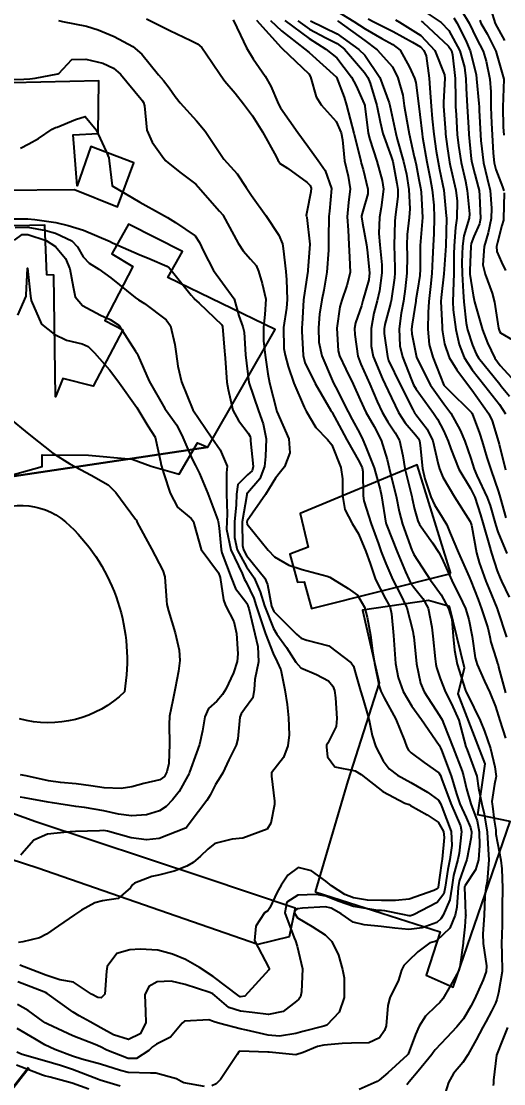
# Model space of a CAD drawing. Header units: metres. Extents: x 318500 to 325275, y 7408834 to 7428799.
# Drawn here: x 323204.2 to 323238.9, y 7419019.4 to 7419095.6 of the extents above; entities that cross this region are included whole.
import ezdxf
from ezdxf.enums import TextEntityAlignment as Align

# ---------------------------------------------------------------- set-up
doc = ezdxf.new("R2010")
doc.units = ezdxf.units.M
doc.header["$MEASUREMENT"] = 0
for name, color, linetype in [('Cotas', 45, 'Continuous'), ('Curvas de Nivel 1m', 11, 'Continuous'), ('Curvas de Nivel 5m', 15, 'Continuous'), ('Edificações', 30, 'Continuous'), ('Vias Primárias', 230, 'Continuous'), ('Vias Secundárias', 230, 'Continuous')]:
    doc.layers.add(name, color=color, linetype=linetype)
doc.styles.add('Style-STANDARD', font='STANDARD.shx')

msp = doc.modelspace()

# ---------------------------------------------------------------- linework, layer by layer
at = {"layer": 'Curvas de Nivel 1m', "flags": 128}
for points, elevation in [([(323232.929, 7419096.445), (323234.376, 7419095.485), (323234.912, 7419094.933), (323235.708, 7419093.468), (323236.048, 7419092.287), (323236.14, 7419091.461), (323236.169, 7419090.776), (323236.23, 7419089.459), (323236.315, 7419087.96), (323236.353, 7419087.457), (323236.517, 7419085.721), (323236.561, 7419085.452), (323236.772, 7419084.608), (323237.022, 7419083.705), (323237.08, 7419083.445), (323237.118, 7419083.082), (323237.183, 7419081.443), (323237.115, 7419081.053), (323236.71, 7419080.139), (323236.518, 7419079.637), (323236.486, 7419079.452), (323236.418, 7419077.717), (323236.43, 7419077.453), (323236.657, 7419075.939), (323236.768, 7419075.448), (323236.812, 7419075.283), (323237.34, 7419073.439), (323237.692, 7419072.515), (323238.208, 7419071.426), (323238.592, 7419070.89), (323239.958, 7419069.399)], 741), ([(323235.816, 7419096.354), (323236.37, 7419095.458), (323236.904, 7419094.358), (323237.368, 7419093.443), (323237.604, 7419092.715), (323237.857, 7419091.435), (323237.934, 7419090.517), (323237.936, 7419089.434), (323237.97, 7419088.286), (323238.014, 7419087.432), (323238.094, 7419086.127), (323238.173, 7419085.429), (323238.297, 7419084.949), (323238.763, 7419083.718), (323238.871, 7419083.419)], 739), ([(323237.916, 7419096.422), (323238.245, 7419095.43), (323238.902, 7419094.214)], 737), ([(323206.917, 7419095.638), (323207.204, 7419095.557), (323208.911, 7419095.229), (323209.749, 7419094.965), (323210.9, 7419094.48), (323212.253, 7419093.776), (323212.882, 7419093.225), (323214.081, 7419091.752), (323214.439, 7419091.329), (323214.851, 7419090.804), (323215.294, 7419090.183), (323215.647, 7419089.728), (323216.821, 7419088.436), (323217.443, 7419087.704), (323218.78, 7419085.69), (323219.73, 7419084.636), (323220.365, 7419083.666), (323220.751, 7419083.076), (323221.779, 7419081.644), (323222.709, 7419080.244), (323222.974, 7419079.627), (323223.037, 7419079.286), (323223.229, 7419077.625), (323223.267, 7419077.028), (323223.311, 7419075.623), (323223.265, 7419075), (323223.066, 7419073.626), (323223.079, 7419072.1), (323223.163, 7419071.624), (323223.389, 7419070.821), (323223.785, 7419069.618), (323224.544, 7419067.894), (323224.674, 7419067.608), (323225.365, 7419066.434), (323226.214, 7419065.585), (323226.514, 7419065.205), (323227.158, 7419063.57), (323227.276, 7419062.77), (323227.293, 7419061.568), (323227.457, 7419060.572), (323227.992, 7419059.557), (323228.429, 7419058.823), (323228.972, 7419057.544), (323229.26, 7419056.678), (323229.665, 7419055.537), (323230.366, 7419054.16), (323230.598, 7419053.762), (323230.706, 7419053.525), (323230.805, 7419053.071), (323230.944, 7419051.521), (323230.987, 7419050.853), (323231.099, 7419049.518), (323231.278, 7419048.503), (323231.638, 7419047.51), (323232.264, 7419046.461), (323232.948, 7419045.49), (323234.223, 7419043.658), (323234.318, 7419043.469), (323234.389, 7419043.298), (323235.088, 7419041.461), (323235.467, 7419040.171), (323235.71, 7419039.455), (323236.16, 7419038.465), (323236.467, 7419037.759), (323236.537, 7419037.444), (323236.527, 7419037.062), (323236.217, 7419035.449), (323236.19, 7419035.377), (323236.116, 7419035.198), (323235.658, 7419033.892), (323235.594, 7419033.455), (323235.487, 7419032.045), (323235.371, 7419031.457), (323234.989, 7419030.528), (323234.042, 7419029.623), (323233.934, 7419029.58), (323233.56, 7419029.477), (323232.688, 7419028.832), (323232.02, 7419028.176), (323231.678, 7419027.842), (323231.53, 7419027.507), (323231.294, 7419026.801), (323230.678, 7419025.52), (323230.529, 7419024.974), (323230.41, 7419023.523), (323230.301, 7419023.178), (323229.947, 7419022.667), (323229.178, 7419022.301), (323227.941, 7419022.283), (323227.252, 7419022.248), (323225.938, 7419022.13), (323225.489, 7419022.035), (323224.466, 7419021.602), (323223.928, 7419021.439), (323222.035, 7419021.629), (323221.93, 7419021.645), (323219.931, 7419021.695), (323219.898, 7419021.693), (323219.857, 7419021.661), (323219.722, 7419021.456), (323218.544, 7419019.674), (323218.213, 7419019.369), (323217.903, 7419019.218)], 754), ([(323213.23, 7419095.765), (323214.908, 7419094.92), (323216.399, 7419094.216), (323216.894, 7419093.969), (323217.204, 7419093.707), (323217.915, 7419092.659), (323218.553, 7419091.693), (323218.856, 7419091.298), (323219.588, 7419090.42), (323220.188, 7419089.67), (323220.827, 7419088.809), (323221.55, 7419087.649), (323222.522, 7419085.895), (323222.653, 7419085.632), (323222.69, 7419085.543), (323222.778, 7419085.415), (323223.351, 7419085.048), (323224.764, 7419084.016), (323224.962, 7419083.807), (323225.035, 7419083.606), (323225.022, 7419083.34), (323224.734, 7419081.901), (323224.679, 7419081.662), (323224.701, 7419081.61), (323224.729, 7419081.517), (323224.948, 7419079.606), (323224.81, 7419077.736), (323224.79, 7419077.608), (323224.778, 7419077.509), (323224.669, 7419076.879), (323224.502, 7419075.762), (323224.487, 7419075.612), (323224.39, 7419073.846), (323224.372, 7419073.612), (323224.365, 7419073.36), (323224.456, 7419071.611), (323224.592, 7419071.097), (323225.337, 7419069.598), (323226.448, 7419067.674), (323226.5, 7419067.581), (323226.517, 7419067.558), (323226.539, 7419067.518), (323227.222, 7419066.265), (323227.608, 7419065.564), (323228.496, 7419063.966), (323228.689, 7419063.548), (323228.747, 7419063.286), (323228.766, 7419061.547), (323228.82, 7419061.182), (323229.344, 7419059.541), (323229.862, 7419058.092), (323230.071, 7419057.533), (323230.397, 7419056.688), (323230.896, 7419055.522), (323231.406, 7419054.55), (323231.908, 7419053.507), (323232.335, 7419051.836), (323232.383, 7419051.499), (323232.393, 7419051.435), (323232.593, 7419049.496), (323232.887, 7419048.092), (323233.152, 7419047.487), (323234.255, 7419045.79), (323234.434, 7419045.468), (323234.555, 7419045.159), (323235.224, 7419043.46), (323235.863, 7419041.794), (323235.973, 7419041.452), (323236.186, 7419040.532), (323236.502, 7419039.445), (323236.938, 7419038.219), (323237.096, 7419037.436), (323237.116, 7419036.454), (323237.033, 7419035.436), (323236.839, 7419034.709), (323236.092, 7419033.594), (323236.048, 7419033.494), (323236.04, 7419033.451), (323236.078, 7419032.271), (323236.121, 7419031.5), (323236.124, 7419031.449), (323236.118, 7419031.401), (323236.058, 7419030.632), (323235.946, 7419029.546), (323235.933, 7419029.451), (323235.713, 7419027.754), (323235.616, 7419027.454), (323235.034, 7419026.425), (323234.48, 7419025.465), (323234.266, 7419025.187), (323233.982, 7419024.938), (323233.231, 7419024.221), (323232.789, 7419023.488), (323232.534, 7419022.909), (323231.99, 7419021.499), (323231.929, 7419021.408), (323230.535, 7419020.14), (323229.911, 7419019.617), (323229.857, 7419019.584), (323229.769, 7419019.531), (323228.491, 7419018.955)], 753), ([(323219.446, 7419095.682), (323219.979, 7419094.599), (323220.395, 7419093.667), (323220.878, 7419092.88), (323221.741, 7419091.647), (323222.136, 7419090.924), (323222.703, 7419089.632), (323222.836, 7419089.383), (323224.081, 7419087.617), (323224.795, 7419086.615), (323225.553, 7419085.598), (323226.053, 7419084.871), (323226.487, 7419083.584), (323226.363, 7419081.958), (323226.307, 7419081.586), (323226.276, 7419080.017), (323226.285, 7419079.586), (323226.282, 7419079.172), (323226.163, 7419077.588), (323225.957, 7419076.295), (323225.813, 7419075.593), (323225.648, 7419074.582), (323225.568, 7419073.596), (323225.588, 7419072.574), (323225.798, 7419071.592), (323226.573, 7419069.794), (323226.676, 7419069.578), (323226.784, 7419069.359), (323227.704, 7419067.563), (323227.991, 7419067.014), (323228.525, 7419066.013), (323228.757, 7419065.548), (323228.947, 7419065.112), (323229.569, 7419063.539), (323229.996, 7419062.006), (323230.076, 7419061.534), (323230.398, 7419059.573), (323230.408, 7419059.53), (323230.439, 7419059.451), (323231.212, 7419057.518), (323231.815, 7419056.082), (323232.068, 7419055.505), (323232.173, 7419055.298), (323232.375, 7419055.011), (323233.049, 7419054.172), (323233.439, 7419053.484), (323233.704, 7419052.116), (323233.77, 7419051.478), (323233.939, 7419049.842), (323233.979, 7419049.475), (323234.041, 7419049.217), (323234.29, 7419048.446), (323234.669, 7419047.466), (323235.103, 7419046.626), (323235.643, 7419045.456), (323236.145, 7419043.537), (323236.172, 7419043.451), (323236.228, 7419043.313), (323236.92, 7419041.439), (323237.051, 7419040.573), (323237.274, 7419039.433), (323237.458, 7419038.726), (323237.653, 7419037.427), (323237.768, 7419035.783), (323237.778, 7419035.425), (323237.654, 7419033.869), (323237.569, 7419033.428), (323237.489, 7419032.834), (323237.449, 7419031.429), (323237.364, 7419030.116), (323237.38, 7419029.43), (323237.614, 7419027.828), (323237.603, 7419027.426), (323237.389, 7419026.815), (323236.763, 7419025.438), (323236.501, 7419024.924), (323235.969, 7419024.037), (323235.714, 7419023.703), (323235.479, 7419023.455), (323234.746, 7419022.664), (323233.935, 7419021.795), (323233.799, 7419021.605), (323233.705, 7419021.473), (323232.712, 7419020.282), (323232.08, 7419019.497), (323232.004, 7419019.403), (323231.907, 7419019.296)], 752), ([(323221.119, 7419095.657), (323222.891, 7419093.701), (323222.962, 7419093.629), (323224.863, 7419091.802), (323224.989, 7419091.608), (323225.403, 7419090.159), (323225.767, 7419089.596), (323226.822, 7419088.394), (323227.197, 7419087.574), (323227.294, 7419087.081), (323227.437, 7419085.57), (323227.685, 7419084.482), (323227.835, 7419083.564), (323227.723, 7419082.587), (323227.628, 7419081.567), (323227.687, 7419080.594), (323227.731, 7419079.565), (323227.787, 7419078.659), (323227.831, 7419077.563), (323227.596, 7419076.636), (323227.236, 7419075.571), (323227.106, 7419075.11), (323226.883, 7419073.576), (323226.971, 7419071.942), (323227.074, 7419071.573), (323227.519, 7419070.633), (323228.057, 7419069.558), (323228.553, 7419068.422), (323228.956, 7419067.546), (323229.55, 7419066.52), (323230.062, 7419065.535), (323230.499, 7419064.157), (323230.641, 7419063.528), (323230.692, 7419063.322), (323231.146, 7419061.52), (323231.362, 7419060.429), (323231.589, 7419059.513), (323232.259, 7419057.655), (323232.322, 7419057.501), (323232.407, 7419057.33), (323233.593, 7419055.482), (323233.93, 7419055.031), (323234.37, 7419054.434), (323234.9, 7419053.465), (323235.121, 7419052.69), (323235.236, 7419051.461), (323235.32, 7419050.46), (323235.508, 7419049.458), (323236.091, 7419047.643), (323236.168, 7419047.451), (323236.277, 7419047.237), (323237.163, 7419045.436), (323237.479, 7419044.668), (323237.909, 7419043.425), (323238.21, 7419042.096), (323238.299, 7419041.419), (323238.296, 7419041.322), (323238.192, 7419040.856), (323237.989, 7419039.606), (323238.014, 7419039.422), (323238.039, 7419039.292), (323238.159, 7419038.273), (323238.285, 7419037.552), (323238.287, 7419037.418), (323238.298, 7419037.268), (323238.644, 7419035.412), (323238.725, 7419034.797), (323238.764, 7419033.41), (323238.749, 7419032.083), (323238.745, 7419031.41), (323238.736, 7419030.734), (323238.686, 7419029.41), (323238.725, 7419028.714), (323238.752, 7419027.409), (323238.469, 7419025.887), (323238.348, 7419025.415), (323238.26, 7419025.141), (323237.977, 7419024.576), (323237.571, 7419023.821), (323237.358, 7419023.429), (323236.866, 7419022.516), (323236.282, 7419021.445), (323235.924, 7419020.89), (323235.26, 7419020.113), (323234.882, 7419019.46), (323234.663, 7419018.698)], 751), ([(323223.152, 7419095.628), (323224.901, 7419094.339), (323226.091, 7419093.592), (323226.881, 7419092.952), (323227.925, 7419091.564), (323228.256, 7419090.961), (323228.841, 7419089.666), (323228.883, 7419089.55), (323228.896, 7419089.493), (323229.132, 7419087.547), (323229.243, 7419087.106), (323229.761, 7419085.54), (323230.143, 7419084.16), (323230.217, 7419083.535), (323230.056, 7419082.221), (323229.936, 7419081.538), (323229.899, 7419080.351), (323229.972, 7419079.537), (323230.107, 7419078.114), (323230.113, 7419077.536), (323229.949, 7419076.249), (323229.779, 7419075.539), (323229.532, 7419074.646), (323229.341, 7419073.543), (323229.333, 7419072.268), (323229.495, 7419071.541), (323230.167, 7419069.943), (323230.359, 7419069.532), (323230.563, 7419069.066), (323231.308, 7419067.518), (323231.793, 7419066.772), (323232.524, 7419065.92), (323232.71, 7419065.685), (323232.8, 7419065.496), (323232.862, 7419065.148), (323233.024, 7419063.492), (323233.203, 7419062.765), (323233.631, 7419061.482), (323233.875, 7419060.9), (323234.445, 7419060.01), (323234.772, 7419059.467), (323235.022, 7419058.873), (323235.611, 7419057.458), (323236.384, 7419055.732), (323236.498, 7419055.448), (323237.021, 7419054.095), (323237.264, 7419053.436), (323237.704, 7419052.066), (323237.854, 7419051.427), (323237.939, 7419051.038), (323238.314, 7419049.842), (323238.417, 7419049.525), (323238.443, 7419049.418), (323238.483, 7419049.241), (323238.973, 7419047.41)], 749), ([(323224.083, 7419095.618), (323224.911, 7419095.011), (323226.094, 7419094.4), (323226.896, 7419094.001), (323227.435, 7419093.575), (323228.865, 7419091.9), (323229.1, 7419091.548), (323229.269, 7419091.133), (323229.742, 7419089.541), (323229.991, 7419088.369), (323230.184, 7419087.536), (323230.785, 7419085.889), (323230.892, 7419085.528), (323231.185, 7419083.944), (323231.245, 7419083.523), (323231.253, 7419083.022), (323231.064, 7419081.525), (323231.033, 7419081.218), (323231, 7419079.525), (323231.047, 7419077.888), (323231.047, 7419077.525), (323231.011, 7419077.189), (323230.774, 7419075.528), (323230.752, 7419075.425), (323230.642, 7419074.987), (323230.327, 7419073.83), (323230.273, 7419073.533), (323230.277, 7419073.194), (323230.507, 7419071.531), (323230.596, 7419071.244), (323231.415, 7419069.517), (323232.323, 7419067.724), (323232.441, 7419067.501), (323232.478, 7419067.439), (323232.539, 7419067.373), (323233.366, 7419066.325), (323233.759, 7419065.481), (323234.161, 7419063.809), (323234.238, 7419063.474), (323234.481, 7419062.875), (323235.332, 7419061.461), (323236.442, 7419059.69), (323236.509, 7419059.517), (323236.529, 7419059.449), (323236.558, 7419059.329), (323236.891, 7419057.443), (323237.085, 7419056.755), (323237.569, 7419055.432), (323237.797, 7419054.851), (323238.361, 7419053.507), (323238.387, 7419053.446), (323238.397, 7419053.419), (323238.417, 7419053.362), (323239.041, 7419051.409)], 748), ([(323224.999, 7419095.609), (323226.907, 7419094.684), (323228.468, 7419093.564), (323228.884, 7419093.145), (323229.975, 7419091.539), (323230.645, 7419089.729), (323230.69, 7419089.531), (323230.83, 7419088.871), (323231.101, 7419087.526), (323231.206, 7419087.122), (323231.674, 7419085.517), (323231.879, 7419084.621), (323232.041, 7419083.511), (323232.12, 7419082.129), (323232.075, 7419081.51), (323231.929, 7419080.295), (323231.894, 7419079.512), (323231.915, 7419078.735), (323231.902, 7419077.512), (323231.783, 7419076.393), (323231.655, 7419075.515), (323231.501, 7419074.653), (323231.344, 7419073.519), (323231.389, 7419072.299), (323231.582, 7419071.515), (323232.226, 7419069.855), (323232.386, 7419069.503), (323232.565, 7419069.194), (323233.818, 7419067.481), (323234.105, 7419067.046), (323234.527, 7419066.219), (323234.86, 7419065.467), (323235.051, 7419064.925), (323235.638, 7419063.459), (323236.469, 7419062.069), (323236.782, 7419061.445), (323237.193, 7419060.184), (323237.409, 7419059.435), (323237.81, 7419058.038), (323237.98, 7419057.426), (323238.391, 7419056.155), (323238.597, 7419055.63), (323238.696, 7419055.415), (323239.246, 7419054.28)], 747), ([(323226.921, 7419095.63), (323227.011, 7419095.579), (323228.9, 7419094.201), (323229.762, 7419093.547), (323230.872, 7419092.309), (323231.268, 7419091.524), (323231.604, 7419090.275), (323231.721, 7419089.517), (323231.892, 7419088.446), (323232.066, 7419087.511), (323232.427, 7419085.864), (323232.52, 7419085.504), (323232.567, 7419085.292), (323232.767, 7419084.231), (323232.888, 7419083.625), (323232.907, 7419083.498), (323232.927, 7419083.328), (323233.018, 7419081.496), (323233.01, 7419081.212), (323232.866, 7419079.498), (323232.85, 7419077.666), (323232.843, 7419077.498), (323232.826, 7419077.349), (323232.662, 7419076.306), (323232.552, 7419075.601), (323232.536, 7419075.502), (323232.283, 7419073.848), (323232.243, 7419073.506), (323232.262, 7419073.151), (323232.593, 7419071.5), (323232.6, 7419071.477), (323233.605, 7419069.484), (323234.55, 7419068.144), (323235.066, 7419067.465), (323235.726, 7419066.26), (323236.074, 7419065.454), (323236.501, 7419064.21), (323236.736, 7419063.446), (323236.918, 7419063.009), (323237.664, 7419061.432), (323237.875, 7419060.85), (323238.28, 7419059.422), (323238.433, 7419058.969), (323239.072, 7419057.41)], 746), ([(323229.124, 7419095.759), (323229.537, 7419095.551), (323230.91, 7419094.842), (323232.317, 7419094.09), (323232.894, 7419093.741), (323233.125, 7419093.498), (323233.279, 7419093.101), (323233.513, 7419091.493), (323233.558, 7419090.788), (323233.644, 7419089.492), (323233.721, 7419088.596), (323233.846, 7419087.49), (323234.017, 7419086.256), (323234.145, 7419085.48), (323234.257, 7419084.96), (323234.556, 7419083.473), (323234.733, 7419081.638), (323234.739, 7419081.47), (323234.715, 7419080.47), (323234.691, 7419079.479), (323234.564, 7419077.472), (323234.364, 7419075.765), (323234.351, 7419075.474), (323234.437, 7419073.658), (323234.443, 7419073.473), (323234.459, 7419073.313), (323234.61, 7419072.444), (323234.934, 7419071.467), (323235.478, 7419070.57), (323236.33, 7419069.452), (323236.565, 7419069.139), (323237.779, 7419067.431), (323238.021, 7419066.913), (323238.475, 7419065.421), (323238.517, 7419065.253), (323238.969, 7419063.413)], 744), ([(323231.079, 7419095.685), (323231.383, 7419095.523), (323232.906, 7419094.566), (323233.91, 7419093.49), (323234.6, 7419091.747), (323234.626, 7419091.482), (323234.538, 7419089.788), (323234.539, 7419089.483), (323234.664, 7419087.629), (323234.679, 7419087.481), (323234.797, 7419086.61), (323234.962, 7419085.468), (323235.01, 7419085.235), (323235.42, 7419083.463), (323235.523, 7419082.688), (323235.486, 7419081.462), (323235.397, 7419080.786), (323235.289, 7419079.464), (323235.269, 7419078.889), (323235.264, 7419077.464), (323235.261, 7419076.874), (323235.205, 7419075.464), (323235.221, 7419074.885), (323235.423, 7419073.462), (323235.663, 7419072.406), (323236.015, 7419071.456), (323236.587, 7419070.579), (323237.504, 7419069.436), (323238.55, 7419068.092), (323238.982, 7419067.413)], 743), ([(323232.921, 7419095.601), (323233.071, 7419095.498), (323234.895, 7419093.797), (323235.101, 7419093.477), (323235.181, 7419093.18), (323235.366, 7419091.472), (323235.387, 7419090.014), (323235.397, 7419089.472), (323235.432, 7419088.869), (323235.521, 7419087.469), (323235.597, 7419086.669), (323235.791, 7419085.46), (323236.104, 7419084.12), (323236.232, 7419083.455), (323236.409, 7419081.779), (323236.366, 7419081.454), (323235.986, 7419080.182), (323235.886, 7419079.458), (323235.846, 7419078.301), (323235.863, 7419077.458), (323235.952, 7419076.166), (323235.999, 7419075.457), (323236.152, 7419073.929), (323236.249, 7419073.454), (323236.609, 7419072.347), (323236.875, 7419071.718), (323237.044, 7419071.443), (323238.572, 7419069.55), (323238.679, 7419069.418), (323239.269, 7419068.7)], 742), ([(323237.128, 7419095.652), (323237.215, 7419095.446), (323237.665, 7419094.682), (323238.294, 7419093.429), (323238.86, 7419091.42), (323238.784, 7419089.421), (323238.819, 7419088.01), (323238.86, 7419087.419)], 738), ([(323204.192, 7419086.476), (323204.794, 7419086.803), (323205.48, 7419087.183), (323206.448, 7419087.854), (323206.697, 7419087.966), (323206.812, 7419087.998), (323208.125, 7419088.526), (323208.824, 7419088.761), (323209.622, 7419087.808), (323210.337, 7419086.247), (323210.513, 7419085.794), (323210.557, 7419085.573), (323210.76, 7419083.79), (323212.742, 7419082.6), (323214.309, 7419081.746), (323214.726, 7419081.502), (323215.314, 7419081.138), (323216.707, 7419080.184), (323217.026, 7419079.707), (323217.311, 7419079.086), (323218.027, 7419077.697), (323218.667, 7419076.813), (323219.504, 7419075.677), (323219.853, 7419074.451), (323220.14, 7419073.667), (323220.233, 7419073.282), (323220.336, 7419071.664), (323220.57, 7419069.66), (323221.259, 7419067.649), (323221.599, 7419066.712), (323221.815, 7419065.641), (323221.772, 7419064.37), (323221.695, 7419063.642), (323221.363, 7419062.761), (323220.461, 7419061.745), (323220.422, 7419061.699), (323220.416, 7419061.661), (323220.413, 7419061.614), (323220.085, 7419059.665), (323220.105, 7419057.974), (323220.181, 7419057.663), (323220.404, 7419057.269), (323221.713, 7419055.64), (323221.918, 7419055.179), (323222.186, 7419053.633), (323222.354, 7419053.237), (323223.992, 7419051.613), (323224.326, 7419051.337), (323224.733, 7419051.195), (323226.318, 7419050.77), (323227.919, 7419049.556), (323228.069, 7419049.324), (323228.29, 7419048.565), (323228.572, 7419047.547), (323228.717, 7419047.102), (323229.166, 7419045.541), (323229.425, 7419044.345), (323229.682, 7419043.535), (323230.21, 7419042.53), (323230.646, 7419041.965), (323231.23, 7419041.515), (323232.192, 7419040.975), (323233.382, 7419040.282), (323234.173, 7419039.701), (323234.307, 7419039.469), (323234.411, 7419039.224), (323235.075, 7419037.461), (323235.129, 7419036.466), (323234.975, 7419035.461), (323234.834, 7419034.738), (323234.648, 7419033.464), (323234.55, 7419033.001), (323234.079, 7419032.364), (323232.373, 7419031.495), (323232.154, 7419031.414), (323232.069, 7419031.411), (323231.609, 7419031.507), (323230.318, 7419031.772), (323230.073, 7419031.785), (323229.811, 7419031.794), (323228.075, 7419032.08), (323226.974, 7419032.462), (323226.082, 7419032.815), (323225.427, 7419032.936), (323224.079, 7419032.904), (323223.285, 7419032.405), (323223.155, 7419031.619), (323223.822, 7419029.832), (323223.914, 7419029.611), (323224.034, 7419029.226), (323224.41, 7419027.604), (323224.341, 7419025.953), (323224.267, 7419025.606), (323224.152, 7419025.443), (323223.985, 7419025.292), (323223.034, 7419024.559), (323221.971, 7419024.332), (323220.813, 7419024.487), (323219.969, 7419024.57), (323219.126, 7419024.827), (323218.129, 7419025.688), (323217.982, 7419025.809), (323217.762, 7419025.914), (323215.992, 7419026.493), (323214.986, 7419026.734), (323213.994, 7419026.689), (323213.391, 7419026.347), (323213.106, 7419025.749), (323213.157, 7419024.559), (323213.171, 7419023.748), (323212.761, 7419022.939), (323211.942, 7419022.547), (323210.853, 7419022.87), (323209.954, 7419023.378), (323209.179, 7419023.802), (323208.393, 7419024.242), (323207.967, 7419024.509), (323206.105, 7419025.839), (323205.981, 7419025.913), (323205.867, 7419025.956), (323203.992, 7419026.681)], 756), ([(323238.895, 7419083.281), (323238.843, 7419081.418), (323238.826, 7419081.321), (323238.723, 7419080.924), (323238.415, 7419079.713), (323238.344, 7419079.425), (323238.347, 7419079.075), (323238.689, 7419078.296), (323238.978, 7419077.711)], 739), ([(323203.204, 7419081.411), (323204.723, 7419081.41), (323205.227, 7419081.361), (323206.72, 7419081.153), (323207.612, 7419080.941), (323208.712, 7419080.61), (323210.621, 7419079.791), (323210.671, 7419079.762), (323210.7, 7419079.743), (323210.789, 7419079.699), (323212.691, 7419078.855), (323213.474, 7419078.544), (323214.683, 7419078.023), (323214.846, 7419077.902), (323214.988, 7419077.735), (323216.428, 7419075.938), (323216.614, 7419075.711), (323216.649, 7419075.671), (323216.998, 7419075.353), (323218.622, 7419073.806), (323218.674, 7419073.689), (323218.832, 7419071.916), (323218.854, 7419071.686), (323218.867, 7419071.415), (323219, 7419069.684), (323219.076, 7419069.169), (323219.431, 7419067.677), (323219.816, 7419066.954), (323220.524, 7419066.041), (323220.652, 7419065.789), (323220.678, 7419065.658), (323220.694, 7419065.48), (323220.877, 7419063.654), (323220.796, 7419063.345), (323220.481, 7419063.043), (323219.783, 7419062.357), (323219.688, 7419061.672), (323219.665, 7419060.885), (323219.529, 7419059.674), (323219.532, 7419058.564), (323219.739, 7419057.67), (323220.392, 7419056.447), (323220.941, 7419055.652), (323221.392, 7419054.667), (323221.692, 7419053.64), (323222.336, 7419052.033), (323222.578, 7419051.628), (323223.266, 7419050.67), (323223.941, 7419049.614), (323224.296, 7419049.209), (323225.431, 7419048.733), (323226.287, 7419048.281), (323226.591, 7419047.884), (323226.704, 7419047.574), (323226.783, 7419047.062), (323226.87, 7419045.571), (323226.825, 7419044.988), (323226.223, 7419043.793), (323226.15, 7419043.652), (323226.139, 7419043.581), (323226.139, 7419043.501), (323226.212, 7419042.828), (323226.73, 7419042.097), (323228.203, 7419041.815), (323228.617, 7419041.546), (323230.182, 7419040.322), (323231.768, 7419039.506), (323232.062, 7419039.395), (323232.168, 7419039.334), (323233.349, 7419038.669), (323234.157, 7419038.14), (323234.54, 7419037.466), (323234.577, 7419037.032), (323234.43, 7419035.467), (323234.392, 7419035.191), (323234.152, 7419033.469), (323234.14, 7419033.419), (323234.089, 7419033.352), (323233.833, 7419033.22), (323232.081, 7419032.608), (323231.08, 7419032.515), (323230.08, 7419032.511), (323229.078, 7419032.542), (323228.081, 7419032.698), (323227.457, 7419032.933), (323226.487, 7419033.574), (323226.095, 7419033.895), (323225.056, 7419034.646), (323224.109, 7419034.883), (323223.377, 7419034.341), (323222.892, 7419033.622), (323222.589, 7419033.118), (323222.066, 7419031.999), (323221.92, 7419031.774), (323221.68, 7419031.636), (323221.066, 7419030.661), (323220.968, 7419029.646), (323222.011, 7419027.681), (323222.031, 7419027.63), (323222.032, 7419027.607), (323222.009, 7419027.551), (323220.278, 7419025.656), (323219.979, 7419025.604), (323219.931, 7419025.612), (323219.867, 7419025.662), (323218.001, 7419027.062), (323217.017, 7419027.7), (323216.018, 7419028.276), (323215.087, 7419028.661), (323214.028, 7419028.939), (323212.766, 7419029.022), (323212.028, 7419028.963), (323211.099, 7419028.704), (323210.406, 7419027.786), (323210.354, 7419027.436), (323210.226, 7419025.786), (323209.977, 7419025.527), (323209.733, 7419025.549), (323209.287, 7419025.8), (323207.993, 7419026.656), (323206.998, 7419026.827), (323206, 7419027.149), (323204.149, 7419027.868)], 757), ([(323203.81, 7419080.788), (323204.714, 7419080.824), (323206.001, 7419080.567), (323206.708, 7419080.374), (323207.862, 7419079.833), (323208.283, 7419079.413), (323208.689, 7419078.687), (323209.107, 7419078.236), (323209.818, 7419077.803), (323210.671, 7419077.173), (323212.413, 7419075.772), (323212.648, 7419075.613), (323213.076, 7419075.331), (323214.626, 7419074.162), (323214.94, 7419073.735), (323215.27, 7419072.394), (323215.358, 7419071.729), (323215.471, 7419070.842), (323215.732, 7419069.723), (323216.54, 7419067.71), (323217.909, 7419065.696), (323218.507, 7419064.838), (323219.008, 7419063.682), (323218.974, 7419063.192), (323218.962, 7419061.682), (323219.011, 7419060.247), (323218.978, 7419059.682), (323218.971, 7419059.143), (323219.279, 7419057.677), (323220.079, 7419055.97), (323220.22, 7419055.662), (323220.267, 7419055.55), (323220.377, 7419055.357), (323220.915, 7419054.201), (323221.103, 7419053.649), (323221.477, 7419052.509), (323221.766, 7419051.638), (323222.309, 7419050.23), (323222.611, 7419049.627), (323222.864, 7419049.055), (323223.151, 7419047.621), (323223.312, 7419046.572), (323223.425, 7419045.618), (323223.45, 7419044.4), (323223.368, 7419043.619), (323223.063, 7419042.77), (323222.2, 7419041.674), (323222.184, 7419041.63), (323222.197, 7419041.433), (323222.41, 7419039.628), (323222.398, 7419039.396), (323222.146, 7419038.057), (323221.886, 7419037.634), (323220.133, 7419036.975), (323219.366, 7419036.905), (323218.129, 7419036.594), (323217.616, 7419036.204), (323217.094, 7419035.7), (323216.577, 7419035.241), (323216.109, 7419034.978), (323215.208, 7419034.619), (323214.099, 7419034.324), (323213.607, 7419034.238), (323212.377, 7419033.766), (323212.22, 7419033.636), (323212.085, 7419033.416), (323211.197, 7419032.655), (323210.071, 7419032.492), (323209.517, 7419032.349), (323208.567, 7419031.812), (323208.057, 7419031.475), (323206.903, 7419030.686), (323206.043, 7419030.102), (323205.559, 7419029.847), (323204.357, 7419029.543), (323204.035, 7419029.505)], 758), ([(323203.752, 7419079.884), (323204.297, 7419080.285), (323204.706, 7419080.293), (323206.035, 7419079.857), (323206.696, 7419079.432), (323207.405, 7419078.557), (323207.728, 7419077.834), (323207.957, 7419076.534), (323208.104, 7419075.828), (323208.64, 7419075.186), (323209.938, 7419074.493), (323210.626, 7419074.198), (323211.24, 7419073.784), (323212.447, 7419071.926), (323212.537, 7419071.771), (323212.598, 7419071.632), (323213.407, 7419069.757), (323214.541, 7419067.801), (323214.585, 7419067.739), (323215.402, 7419066.6), (323215.833, 7419065.72), (323216.497, 7419064.175), (323216.742, 7419063.707), (323217.034, 7419063.152), (323217.634, 7419061.698), (323218.333, 7419059.799), (323218.371, 7419059.691), (323218.433, 7419059.22), (323218.584, 7419057.687), (323218.64, 7419057.453), (323219.292, 7419055.676), (323219.601, 7419054.9), (323220.363, 7419053.945), (323220.467, 7419053.765), (323220.504, 7419053.658), (323220.561, 7419053.453), (323221.003, 7419051.65), (323221.218, 7419050.745), (323221.252, 7419049.646), (323221.004, 7419048.366), (323220.952, 7419047.65), (323220.864, 7419047.058), (323220.259, 7419046.237), (323220.014, 7419045.903), (323219.926, 7419045.665), (323219.787, 7419044.106), (323219.67, 7419043.668), (323219.136, 7419042.603), (323218.696, 7419041.683), (323218.516, 7419041.364), (323218.187, 7419040.836), (323217.791, 7419040.079), (323217.553, 7419039.696), (323216.955, 7419038.905), (323216.142, 7419037.813), (323216.092, 7419037.76), (323216.025, 7419037.712), (323214.132, 7419036.958), (323213.235, 7419036.858), (323212.132, 7419037.008), (323210.434, 7419037.49), (323210.137, 7419037.538), (323209.852, 7419037.509), (323208.136, 7419037.459), (323207.743, 7419037.433), (323206.134, 7419037.274), (323205.142, 7419036.848), (323204.288, 7419035.868), (323204.219, 7419035.768)], 759), ([(323203.6, 7419066.953), (323204.523, 7419066.188), (323204.898, 7419065.866), (323206.501, 7419064.614), (323207.731, 7419063.831), (323208.484, 7419063.428), (323209.254, 7419063.033), (323210.468, 7419062.324), (323211.038, 7419061.784), (323212.441, 7419059.871), (323212.481, 7419059.81), (323212.506, 7419059.769), (323212.568, 7419059.638), (323213.592, 7419057.752), (323214.387, 7419056.174), (323214.533, 7419055.738), (323214.66, 7419054.032), (323214.682, 7419053.735), (323214.799, 7419053.287), (323215.291, 7419051.726), (323215.562, 7419050.471), (323215.617, 7419049.72), (323215.532, 7419048.961), (323215.282, 7419047.725), (323215.113, 7419046.882), (323214.888, 7419045.73), (323214.845, 7419045.127), (323214.88, 7419043.73), (323214.819, 7419042.343), (323214.694, 7419041.733), (323214.525, 7419041.405), (323214.191, 7419041.168), (323213.04, 7419040.904), (323212.184, 7419040.677), (323211.421, 7419040.538), (323210.182, 7419040.604), (323209.241, 7419040.748), (323208.186, 7419040.882), (323207.054, 7419040.971), (323206.189, 7419041.105), (323204.596, 7419041.464), (323204.195, 7419041.521)], 761), ([(323217.381, 7419019.167), (323215.897, 7419019.439), (323215.722, 7419019.536), (323215.385, 7419019.718), (323213.906, 7419020.129), (323213.52, 7419020.129), (323211.906, 7419020.181), (323211.368, 7419020.308), (323209.915, 7419020.765), (323208.592, 7419021.138), (323207.923, 7419021.357), (323206.642, 7419021.833), (323205.935, 7419022.167), (323205.211, 7419022.581), (323203.952, 7419023.325)], 754), ([(323211.332, 7419019.206), (323209.898, 7419019.634), (323209.782, 7419019.675), (323209.47, 7419019.796), (323207.909, 7419020.402), (323207.058, 7419020.683), (323205.918, 7419021.009), (323204.317, 7419021.471), (323203.926, 7419021.629)], 753), ([(323209.078, 7419018.988), (323207.896, 7419019.401), (323206.313, 7419019.836), (323205.901, 7419019.94), (323205.769, 7419019.975), (323203.912, 7419020.698)], 752)]:
    msp.add_lwpolyline(points, dxfattribs=dict(at, elevation=elevation))
at = {"layer": 'Curvas de Nivel 5m', "flags": 128}
for points, elevation in [([(323226.927, 7419096.276), (323228.109, 7419095.568), (323228.912, 7419095.037), (323230.102, 7419094.342), (323230.896, 7419093.921), (323231.42, 7419093.522), (323232.098, 7419092.285), (323232.441, 7419091.506), (323232.536, 7419091.184), (323232.754, 7419089.501), (323232.831, 7419088.897), (323233.003, 7419087.498), (323233.037, 7419087.266), (323233.341, 7419085.492), (323233.582, 7419084.302), (323233.73, 7419083.485), (323233.835, 7419082.392), (323233.864, 7419081.483), (323233.83, 7419080.366), (323233.78, 7419079.484), (323233.754, 7419078.547), (323233.703, 7419077.485), (323233.594, 7419076.559), (323233.483, 7419075.488), (323233.432, 7419074.694), (323233.397, 7419073.488), (323233.513, 7419072.391), (323233.767, 7419071.482), (323234.551, 7419069.49), (323234.561, 7419069.47), (323234.844, 7419069.189), (323236.541, 7419067.521), (323236.587, 7419067.449), (323237.119, 7419066.034), (323237.312, 7419065.438), (323237.652, 7419064.284), (323237.925, 7419063.428), (323238.466, 7419061.832), (323238.596, 7419061.418), (323239.006, 7419059.972)], 745), ([(323235.271, 7419095.822), (323235.498, 7419095.471), (323236.12, 7419094.244), (323236.455, 7419093.457), (323236.865, 7419091.767), (323236.909, 7419091.449), (323237.072, 7419089.676), (323237.081, 7419089.446), (323237.086, 7419089.197), (323237.179, 7419087.444), (323237.207, 7419087.041), (323237.406, 7419085.441), (323237.67, 7419084.338), (323237.886, 7419083.433), (323237.984, 7419082.189), (323237.955, 7419081.432), (323237.739, 7419080.41), (323237.455, 7419079.439), (323237.359, 7419078.112), (323237.513, 7419077.437), (323238.017, 7419076.072), (323238.185, 7419075.427), (323238.481, 7419073.563), (323238.516, 7419073.422), (323238.543, 7419073.345), (323238.618, 7419073.241), (323239.777, 7419072.568)], 740), ([(323222.122, 7419095.642), (323222.909, 7419094.897), (323224.551, 7419093.613), (323224.886, 7419093.343), (323226.86, 7419091.58), (323227.404, 7419090.13), (323227.584, 7419089.569), (323227.829, 7419088.561), (323228.095, 7419087.561), (323228.563, 7419085.774), (323228.604, 7419085.553), (323228.636, 7419085.41), (323228.774, 7419084.951), (323229.106, 7419083.547), (323229.095, 7419083.206), (323228.736, 7419081.953), (323228.648, 7419081.634), (323228.642, 7419081.551), (323228.723, 7419081.108), (323229.01, 7419079.547), (323229.065, 7419079.177), (323229.221, 7419077.545), (323229.178, 7419077.04), (323228.753, 7419075.549), (323228.729, 7419075.468), (323228.644, 7419075.176), (323228.223, 7419073.959), (323228.152, 7419073.557), (323228.165, 7419073.106), (323228.389, 7419071.553), (323228.591, 7419070.975), (323229.259, 7419069.543), (323229.782, 7419068.307), (323230.128, 7419067.534), (323230.533, 7419066.839), (323231.073, 7419066.069), (323231.38, 7419065.517), (323231.611, 7419064.405), (323231.768, 7419063.511), (323232.195, 7419061.773), (323232.26, 7419061.503), (323232.295, 7419061.339), (323232.451, 7419060.578), (323232.692, 7419059.746), (323232.821, 7419059.494), (323233.733, 7419058.168), (323234.196, 7419057.473), (323234.404, 7419057.08), (323235.131, 7419055.462), (323235.906, 7419053.913), (323236.112, 7419053.452), (323236.348, 7419052.662), (323236.578, 7419051.446), (323236.801, 7419049.928), (323236.939, 7419049.441), (323237.474, 7419048.251), (323237.854, 7419047.426), (323238.265, 7419046.424), (323238.573, 7419045.415), (323238.986, 7419044.157)], 750), ([(323202.855, 7419091.39), (323204.418, 7419091.439), (323204.856, 7419091.449), (323205.231, 7419091.492), (323206.86, 7419091.803), (323206.926, 7419091.849), (323207.861, 7419092.849), (323208.876, 7419092.877), (323210.09, 7419092.583), (323210.867, 7419092.229), (323211.359, 7419091.785), (323212.842, 7419089.998), (323212.95, 7419089.877), (323213.015, 7419089.767), (323213.075, 7419089.527), (323213.257, 7419087.763), (323213.637, 7419086.918), (323214.467, 7419085.745), (323214.612, 7419085.577), (323214.777, 7419085.432), (323215.725, 7419084.681), (323216.762, 7419083.889), (323216.943, 7419083.708), (323218.462, 7419081.965), (323218.696, 7419081.69), (323218.729, 7419081.65), (323219.812, 7419079.673), (323220.154, 7419079.127), (323220.689, 7419078.526), (323221.088, 7419078.058), (323221.263, 7419077.651), (323221.535, 7419076.779), (323221.788, 7419075.643), (323221.718, 7419074.559), (323221.608, 7419073.645), (323221.626, 7419072.66), (323221.733, 7419071.643), (323221.933, 7419070.287), (323222.059, 7419069.638), (323222.541, 7419067.692), (323222.562, 7419067.63), (323222.584, 7419067.585), (323223.447, 7419065.621), (323223.501, 7419064.624), (323223.117, 7419063.624), (323222.848, 7419063.263), (323222.478, 7419062.821), (323222.034, 7419062.069), (323221.767, 7419061.64), (323220.441, 7419059.753), (323220.423, 7419059.66), (323220.438, 7419059.515), (323221.955, 7419057.637), (323222.403, 7419057.16), (323223.447, 7419056.567), (323224.39, 7419056.262), (323226.194, 7419055.771), (323226.382, 7419055.704), (323226.574, 7419055.577), (323227.704, 7419054.89), (323228.369, 7419054.418), (323228.865, 7419053.545), (323229.056, 7419052.837), (323229.284, 7419051.54), (323229.436, 7419050.416), (323229.581, 7419049.537), (323229.922, 7419047.895), (323230.032, 7419047.532), (323230.273, 7419047.048), (323231.122, 7419045.517), (323231.733, 7419044.002), (323231.89, 7419043.505), (323232.017, 7419043.302), (323232.216, 7419043.114), (323233.142, 7419042.419), (323234.202, 7419041.68), (323234.328, 7419041.469), (323234.394, 7419041.271), (323235.047, 7419039.461), (323235.749, 7419037.859), (323235.833, 7419037.453), (323235.661, 7419035.92), (323235.56, 7419035.456), (323235.253, 7419034.308), (323235.13, 7419033.46), (323234.978, 7419032.564), (323234.505, 7419031.466), (323234.341, 7419031.192), (323234.062, 7419030.945), (323232.998, 7419030.544), (323232.054, 7419030.442), (323231.04, 7419030.531), (323230.057, 7419030.646), (323228.831, 7419030.769), (323228.061, 7419030.965), (323227.191, 7419031.563), (323226.466, 7419031.966), (323226.075, 7419032.056), (323224.419, 7419031.959), (323224.065, 7419031.917), (323223.878, 7419031.796), (323223.85, 7419031.612), (323224.057, 7419031.275), (323225.104, 7419030.642), (323226.047, 7419030.047), (323226.527, 7419029.573), (323227, 7419028.591), (323227.29, 7419027.561), (323227.4, 7419026.956), (323227.408, 7419025.559), (323227.038, 7419024.501), (323226.151, 7419023.577), (323226.019, 7419023.52), (323225.959, 7419023.504), (323224.444, 7419023.111), (323223.951, 7419022.977), (323222.778, 7419022.791), (323221.949, 7419022.863), (323220.391, 7419023.216), (323219.955, 7419023.319), (323218.483, 7419023.682), (323218.082, 7419023.809), (323217.962, 7419023.86), (323217.701, 7419023.954), (323215.961, 7419023.858), (323215.781, 7419023.713), (323214.957, 7419022.713), (323213.937, 7419022.21), (323213.662, 7419022.015), (323213.382, 7419021.745), (323212.503, 7419021.173), (323211.921, 7419021.176), (323210.387, 7419021.783), (323209.933, 7419022.008), (323209.55, 7419022.181), (323207.945, 7419022.797), (323206.158, 7419023.637), (323205.959, 7419023.746), (323205.818, 7419023.842), (323204.739, 7419024.63), (323203.972, 7419025.064)], 755), ([(323204.003, 7419074.506), (323204.584, 7419075.871), (323204.588, 7419075.934), (323204.68, 7419077.87), (323204.903, 7419075.867), (323204.964, 7419075.548), (323205.691, 7419073.859), (323206.613, 7419073.134), (323207.48, 7419072.708), (323208.606, 7419072.447), (323209.037, 7419072.246), (323209.494, 7419071.807), (323210.582, 7419070.577), (323211.173, 7419069.784), (323212.542, 7419067.879), (323212.605, 7419067.769), (323213.334, 7419066.563), (323213.854, 7419065.75), (323214.242, 7419063.995), (323214.28, 7419063.743), (323214.481, 7419063.111), (323214.917, 7419061.733), (323215.452, 7419060.727), (323216.442, 7419059.924), (323216.604, 7419059.708), (323216.656, 7419059.488), (323217.146, 7419057.703), (323218.385, 7419056.012), (323218.506, 7419055.688), (323218.761, 7419054.081), (323218.901, 7419053.682), (323219.48, 7419052.536), (323219.691, 7419051.67), (323219.772, 7419050.204), (323219.733, 7419049.669), (323219.477, 7419048.857), (323218.91, 7419047.681), (323218.678, 7419047.28), (323218.267, 7419046.805), (323217.679, 7419046.276), (323217.405, 7419045.698), (323217.242, 7419044.693), (323217.021, 7419043.702), (323216.808, 7419043.11), (323216.323, 7419041.709), (323216.286, 7419041.622), (323216.196, 7419041.453), (323215.567, 7419040.332), (323215.094, 7419039.726), (323214.634, 7419039.262), (323214.158, 7419038.946), (323213.237, 7419038.67), (323212.152, 7419038.578), (323211.228, 7419038.705), (323210.158, 7419038.957), (323208.783, 7419039.188), (323208.162, 7419039.264), (323206.482, 7419039.528), (323206.166, 7419039.578), (323204.475, 7419039.867), (323204.171, 7419039.916)], 760), ([(323239.13, 7419023.402), (323238.795, 7419022.56), (323238.325, 7419021.414), (323238.128, 7419019.632), (323238.109, 7419019.417), (323238.088, 7419019.237)], 750)]:
    msp.add_lwpolyline(points, dxfattribs=dict(at, elevation=elevation))
at = {"layer": 'Edificações'}
for points in [[(323202.646, 7419083.463), (323208.066, 7419083.508), (323211.154, 7419082.263), (323212.31, 7419085.419), (323209.24, 7419086.592), (323208.247, 7419083.778), (323207.976, 7419087.427), (323209.763, 7419087.535), (323209.799, 7419091.31), (323201.47, 7419091.116)], [(323185.644, 7419060.258), (323217.638, 7419065.022), (323222.459, 7419073.482), (323214.764, 7419077.201), (323215.811, 7419079.067), (323211.927, 7419081.022), (323210.738, 7419078.901), (323212.238, 7419077.996), (323210.228, 7419074.119), (323211.53, 7419073.44), (323209.406, 7419069.417), (323207.226, 7419069.954), (323206.688, 7419068.653), (323206.574, 7419077.374), (323206.065, 7419077.402), (323205.934, 7419080.95), (323202.589, 7419080.893)], [(323195.813, 7419060.875), (323205.741, 7419063.649), (323205.737, 7419064.48), (323209.072, 7419064.464), (323212.207, 7419064.182), (323213.555, 7419063.665), (323215.576, 7419063.086), (323216.892, 7419065.339), (323217.638, 7419065.022), (323185.644, 7419060.258)]]:
    msp.add_lwpolyline(points, dxfattribs=at)
for points in [[(323235.055, 7419055.963), (323232.638, 7419063.774), (323224.247, 7419060.263), (323224.818, 7419057.85), (323223.5, 7419057.367), (323224.06, 7419055.34), (323224.529, 7419055.368), (323225.053, 7419053.466), (323235.055, 7419055.963)], [(323225.326, 7419033.141), (323234.282, 7419030.259), (323233.292, 7419027.163), (323235.229, 7419026.303), (323239.32, 7419038.172), (323236.995, 7419038.662), (323237.512, 7419042.317), (323235.574, 7419047.349), (323236.048, 7419049.215), (323234.971, 7419053.601), (323233.454, 7419054.026), (323228.723, 7419053.346), (323229.929, 7419048.123), (323227.673, 7419041.099), (323225.326, 7419033.141)]]:
    msp.add_lwpolyline(points, close=True, dxfattribs=at)
at = {"layer": 'Vias Primárias'}
for points in [[(323715.644, 7420145.548, 0), (323709.04, 7420132.939)], [(323831.088, 7420001.787, 0), (323833.844, 7420008.443, 0.220888)]]:
    msp.add_lwpolyline(points, format="xyb", dxfattribs=at)
at = {"layer": 'Vias Secundárias'}
for points in [[(323105.774, 7419035.938, 0), (323119.345, 7419039.41, -0.031689)], [(323201.57, 7419060.112, -0.345403), (323207.736, 7419059.394, -0.248846), (323211.638, 7419047.474, -0.267984), (323204.113, 7419045.554, -0.060356)]]:
    msp.add_lwpolyline(points, format="xyb", dxfattribs=at)
msp.add_lwpolyline([(323196.385, 7419041.373), (323205.282, 7419038.19), (323217.402, 7419034.158), (323223.884, 7419031.996), (323223.457, 7419029.913), (323221.205, 7419029.368), (323205.432, 7419034.841), (323191.648, 7419039.299)], dxfattribs=at)

# ---------------------------------------------------------------- texts
at = {"layer": 'Cotas', "style": 'Style-STANDARD'}
msp.add_text('750', height=4, rotation=163.17324, dxfattribs=at).set_placement((323200.761, 7419019.665, 750), align=Align.MIDDLE_CENTER)

doc.saveas('drawing.dxf')
